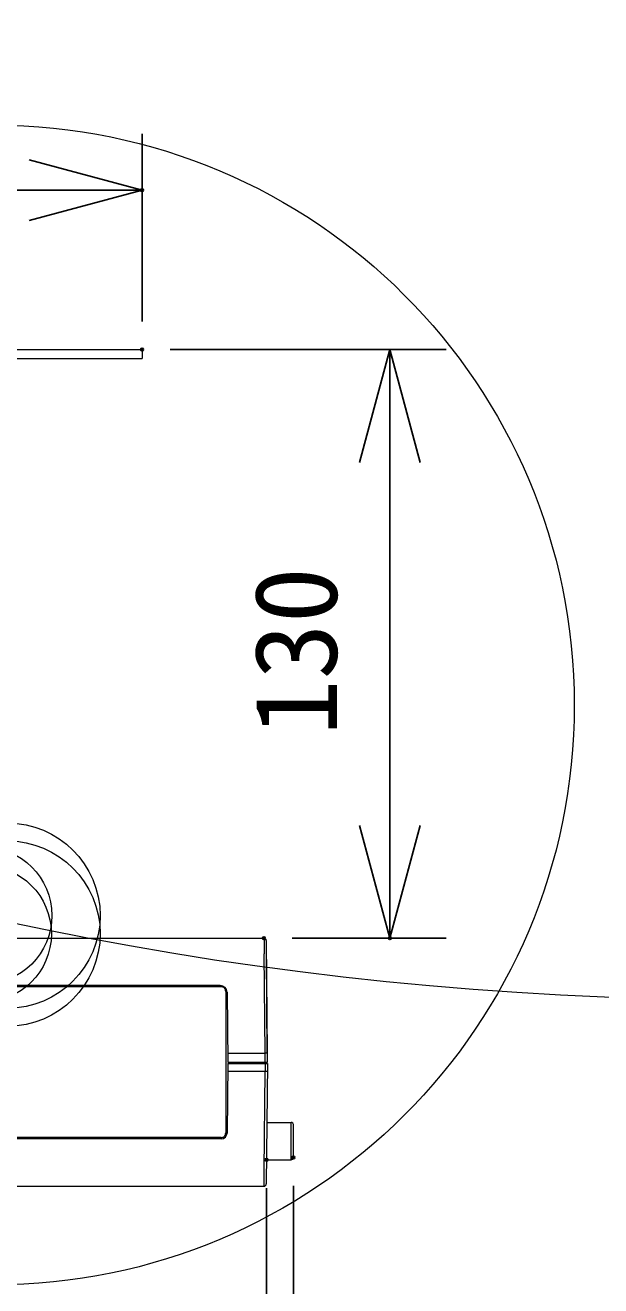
# Model space of a CAD drawing. Units: millimetres, scale not verified. Extents: x -63 to 109, y -56 to 173.
# Drawn here: x 16.94 to 29.69, y 14.52 to 42.47 of the extents above; entities that cross this region are included whole.
import ezdxf
from ezdxf.enums import TextEntityAlignment as Align

# ---------------------------------------------------------------- set-up
doc = ezdxf.new("R2010")
doc.units = ezdxf.units.MM
doc.header["$LTSCALE"] = 0.125
doc.header["$PDMODE"] = 32
doc.header["$PDSIZE"] = 0.0625
for name, color, linetype, lineweight in [('0-0_0', 7, 'Continuous', 25), ('0-5_GAIKEI', 1, 'Continuous', 18), ('0-6_SUNPO', 7, 'Continuous', 25)]:
    doc.layers.add(name, color=color, linetype=linetype, lineweight=lineweight)
doc.layers.add('0-1_Defpoints', color=7, linetype='Continuous')
doc.styles.add('ＭＳ ゴシック', font='')
doc.styles.get('ＭＳ ゴシック').set_extended_font_data('MS Gothic')

# ---------------------------------------------------------------- blocks, each defined once
blk = doc.blocks.new('_Open30')
at = {"layer": '0-0_0'}
blk.add_line((0, 0), (-1, 0), dxfattribs=at)
blk.add_lwpolyline([(-1, 0.26795), (0, 0), (-1, -0.26795)], dxfattribs=at)
blk = doc.blocks.new('D3')
at = {"layer": '0-1_Defpoints'}
for p in [(197.3645, 205.1553), (216.3782, 204.857), (216.3782, 199.5077)]:
    blk.add_point(p, dxfattribs=at)
at = {"layer": '0-6_SUNPO'}
for p, q in [((197.3645, 204.5303), (197.3645, 198.2577)), ((216.3782, 204.232), (216.3782, 198.2577)), ((199.8645, 199.5077), (213.8782, 199.5077))]:
    blk.add_line(p, q, dxfattribs=at)
at = {"layer": '0-6_SUNPO', "xscale": 2.5, "yscale": 2.5, "rotation": 180}
blk.add_blockref('_Open30', (197.3645, 199.5077), dxfattribs=at)
at = {"layer": '0-6_SUNPO', "xscale": 2.5, "yscale": 2.5}
blk.add_blockref('_Open30', (216.3782, 199.5077), dxfattribs=at)
at = {"layer": '0-6_SUNPO', "style": 'ＭＳ ゴシック'}
blk.add_text('190.1', height=1.833, dxfattribs=at).set_placement((203.7464, 200.1327), align=Align.BOTTOM_LEFT)
blk = doc.blocks.new('D6')
at = {"layer": '0-1_Defpoints'}
for p in [(215.7833, 204.807), (216.3782, 204.857), (215.7833, 196.105)]:
    blk.add_point(p, dxfattribs=at)
at = {"layer": '0-6_SUNPO'}
for p, q in [((215.7833, 204.182), (215.7833, 194.855)), ((216.3782, 204.232), (216.3782, 194.855)), ((213.2833, 196.105), (210.7833, 196.105)), ((215.7833, 196.105), (216.3782, 196.105)), ((218.8782, 196.105), (228.4615, 196.105))]:
    blk.add_line(p, q, dxfattribs=at)
at = {"layer": '0-6_SUNPO', "xscale": 2.5, "yscale": 2.5}
blk.add_blockref('_Open30', (215.7833, 196.105), dxfattribs=at)
at = {"layer": '0-6_SUNPO', "xscale": 2.5, "yscale": 2.5, "rotation": 180}
blk.add_blockref('_Open30', (216.3782, 196.105), dxfattribs=at)
at = {"layer": '0-6_SUNPO', "style": 'ＭＳ ゴシック'}
blk.add_text('(6)', height=1.833, dxfattribs=at).set_placement((223.0449, 196.73), align=Align.BOTTOM_LEFT)
blk = doc.blocks.new('D1')
at = {"layer": '0-1_Defpoints'}
for p in [(213.0245, 226.3075), (201.0245, 222.772), (213.0245, 222.772)]:
    blk.add_point(p, dxfattribs=at)
at = {"layer": '0-6_SUNPO'}
for p, q in [((201.0245, 223.397), (201.0245, 227.5575)), ((213.0245, 223.397), (213.0245, 227.5575)), ((203.5245, 226.3075), (210.5245, 226.3075))]:
    blk.add_line(p, q, dxfattribs=at)
at = {"layer": '0-6_SUNPO', "xscale": 2.5, "yscale": 2.5, "rotation": 180}
blk.add_blockref('_Open30', (201.0245, 226.3075), dxfattribs=at)
at = {"layer": '0-6_SUNPO', "xscale": 2.5, "yscale": 2.5}
blk.add_blockref('_Open30', (213.0245, 226.3075), dxfattribs=at)
at = {"layer": '0-6_SUNPO', "style": 'ＭＳ ゴシック'}
blk.add_text('φ120', height=1.833, dxfattribs=at).set_placement((203.8995, 226.9325), align=Align.BOTTOM_LEFT)
blk = doc.blocks.new('D2')
at = {"layer": '0-1_Defpoints'}
for p in [(213.0245, 222.772), (215.7249, 209.722), (218.5171, 209.722)]:
    blk.add_point(p, dxfattribs=at)
at = {"layer": '0-6_SUNPO'}
for p, q in [((213.6495, 222.772), (219.7671, 222.772)), ((218.5171, 220.272), (218.5171, 212.222)), ((216.3499, 209.722), (219.7671, 209.722))]:
    blk.add_line(p, q, dxfattribs=at)
at = {"layer": '0-6_SUNPO', "xscale": 2.5, "yscale": 2.5}
for p, rotation in [((218.5171, 222.772), 90), ((218.5171, 209.722), 270)]:
    blk.add_blockref('_Open30', p, dxfattribs=dict(at, rotation=rotation))
at = {"layer": '0-6_SUNPO', "style": 'ＭＳ ゴシック'}
blk.add_text('130', height=1.833, rotation=90, dxfattribs=at).set_placement((217.8921, 214.211), align=Align.BOTTOM_LEFT)

msp = doc.modelspace()

# ---------------------------------------------------------------- linework, layer by layer
at = {"layer": '0-5_GAIKEI', "color": 7}
for p, q in [((7.5238, 35.2751), (19.5238, 35.2751)), ((19.5238, 35.2751), (19.5238, 35.0751)), ((7.5238, 35.0751), (19.5238, 35.0751)), ((8.6511, 22.2251), (22.228, 22.2251)), ((22.278, 22.1755), (22.2998, 19.6734)), ((22.3015, 19.4751), (22.2808, 21.8526)), ((22.3013, 19.4451), (22.278, 16.7747)), ((8.6509, 16.7251), (22.228, 16.7251))]:
    msp.add_line(p, q, dxfattribs=at)
at = {"layer": '0-5_GAIKEI'}
for p, q in [((22.228, 22.2251), (22.2308, 21.8751)), ((22.2498, 19.6751), (22.2308, 21.8751)), ((22.2998, 19.6734), (22.2808, 21.8526)), ((21.2589, 21.1751), (9.5962, 21.1751)), ((17.5958, 21.1475), (13.8293, 21.1475)), ((17.5958, 21.1475), (17.5958, 21.1751)), ((17.5975, 21.1492), (17.5958, 21.1475)), ((17.8176, 21.1492), (17.8176, 21.1751)), ((17.8176, 21.1492), (17.8193, 21.1475)), ((17.8193, 21.1475), (17.8193, 21.1751)), ((21.2805, 21.1475), (17.8193, 21.1475)), ((21.3829, 21.1095), (21.359, 21.1095)), ((21.3801, 21.0477), (21.3775, 21.0451)), ((21.3775, 21.0451), (21.3775, 17.9051)), ((21.4088, 21.0264), (21.4224, 19.4751)), ((21.4206, 19.6751), (22.2498, 19.6751)), ((22.2516, 19.4751), (22.2498, 19.6751)), ((21.4221, 19.4451), (21.4087, 17.904)), ((21.4221, 19.4451), (22.3013, 19.4451)), ((21.4224, 19.4751), (22.3015, 19.4751)), ((21.5709, 19.4751), (21.5709, 19.4451)), ((21.573, 19.445), (21.573, 19.4751)), ((21.5975, 19.4451), (21.5975, 19.4751)), ((21.6126, 19.4451), (21.6126, 19.4751)), ((21.6393, 19.4751), (21.6398, 19.4451)), ((21.9828, 19.4751), (21.9823, 19.4451)), ((21.9965, 19.4751), (21.9965, 19.4451)), ((21.9975, 19.4451), (21.9975, 19.4751)), ((22.0975, 19.445), (22.0975, 19.4751)), ((22.1475, 19.445), (22.1475, 19.4751)), ((22.1475, 19.4743), (22.1486, 19.4743)), ((22.1475, 19.4712), (22.1486, 19.4712)), ((22.1475, 19.4644), (22.1486, 19.4644)), ((22.1475, 19.4621), (22.1486, 19.4621)), ((22.1475, 19.4537), (22.1486, 19.4537)), ((22.1486, 19.4451), (22.1486, 19.4751)), ((22.2513, 19.4451), (22.2498, 19.2751)), ((21.4206, 19.2751), (22.2498, 19.2751)), ((22.2308, 17.0751), (22.2498, 19.2751)), ((21.3801, 17.9025), (21.3775, 17.9051)), ((22.2899, 18.1401), (22.8275, 18.1401)), ((22.8775, 17.3601), (22.8775, 18.0901)), ((21.2787, 17.7751), (9.5764, 17.7751)), ((21.2782, 17.8051), (9.5769, 17.8051)), ((17.5958, 17.8027), (17.5958, 17.7751)), ((17.5975, 17.7751), (17.5975, 17.801)), ((17.8176, 17.801), (17.5975, 17.801)), ((17.8176, 17.801), (17.8193, 17.8027)), ((17.8176, 17.7751), (17.8176, 17.801)), ((17.8193, 17.7751), (17.8193, 17.8027)), ((21.2805, 17.8027), (17.8193, 17.8027)), ((21.2805, 17.8027), (21.2782, 17.8051)), ((21.3916, 17.8407), (21.359, 17.8407)), ((22.228, 16.7251), (22.2308, 17.0751))]:
    msp.add_line(p, q, dxfattribs=at)
for points in [[(21.2805, 21.1475), (21.2782, 21.1451), (9.5769, 21.1451)], [(17.8176, 21.1492), (17.5975, 21.1492), (17.5975, 21.1751)], [(22.2827, 17.3101), (22.8275, 17.3101), (22.8275, 18.1401)], [(17.5975, 17.801), (17.5958, 17.8027), (13.8293, 17.8027)]]:
    msp.add_lwpolyline(points, dxfattribs=at)
for centre, radius in [((32.7152, 96.9409), 76.0771), ((16.2441, 27.3933), 12.8587), ((16.5389, 22.7244), 2.0573), ((16.5389, 22.3258), 2.0573), ((16.0032, 22.7271), 1.5216), ((15.9981, 22.3231), 1.5166)]:
    msp.add_circle(centre, radius, dxfattribs=at)
at = {"layer": '0-5_GAIKEI', "color": 7}
for centre, start, end in [((22.228, 22.1751), 0.5, 90), ((22.228, 16.7751), 270, 359.5)]:
    msp.add_arc(centre, 0.05, start, end, dxfattribs=at)
at = {"layer": '0-5_GAIKEI'}
for centre, radius, start, end in [((21.2589, 21.0251), 0.15, 0.5, 90), ((21.2779, 21.0455), 0.0997, 359.76853, 89.82749), ((21.2805, 21.0475), 0.1, 38.31783, 90.00287), ((21.2798, 21.0478), 0.1004, 359.93731, 37.91023), ((9430.614, 19.474), 9409.2344, 179.99042, 180.00957), ((21.6575, 19.3751), 0.125, 126.87031, 132.55582), ((21.2779, 17.9047), 0.0997, 270.17251, 0.23147), ((21.2787, 17.9051), 0.13, 270, 359.5), ((21.2798, 17.9024), 0.1004, 322.08977, 0.06269), ((22.8275, 18.0901), 0.05, 0, 90), ((21.2805, 17.9027), 0.1, 269.99713, 321.68217), ((22.8275, 17.3601), 0.05, 270, 360)]:
    msp.add_arc(centre, radius, start, end, dxfattribs=at)
for centre, major_axis, start_param, end_param in [((22.2498, 19.6729), (-0.05, -0.0004), 3.1415927, 4.7120083), ((22.2498, 19.2773), (-0.05, 0.0004), 1.571177, 3.1415927)]:
    msp.add_ellipse(centre, major_axis=major_axis, ratio=0.043618, start_param=start_param, end_param=end_param, dxfattribs=at)

# ---------------------------------------------------------------- block references
at = {"layer": '0-6_SUNPO'}
for name in ['D1', 'D2', 'D3', 'D6']:
    msp.add_blockref(name, (-193.5007, -187.4969), dxfattribs=at)

doc.saveas('drawing.dxf')
